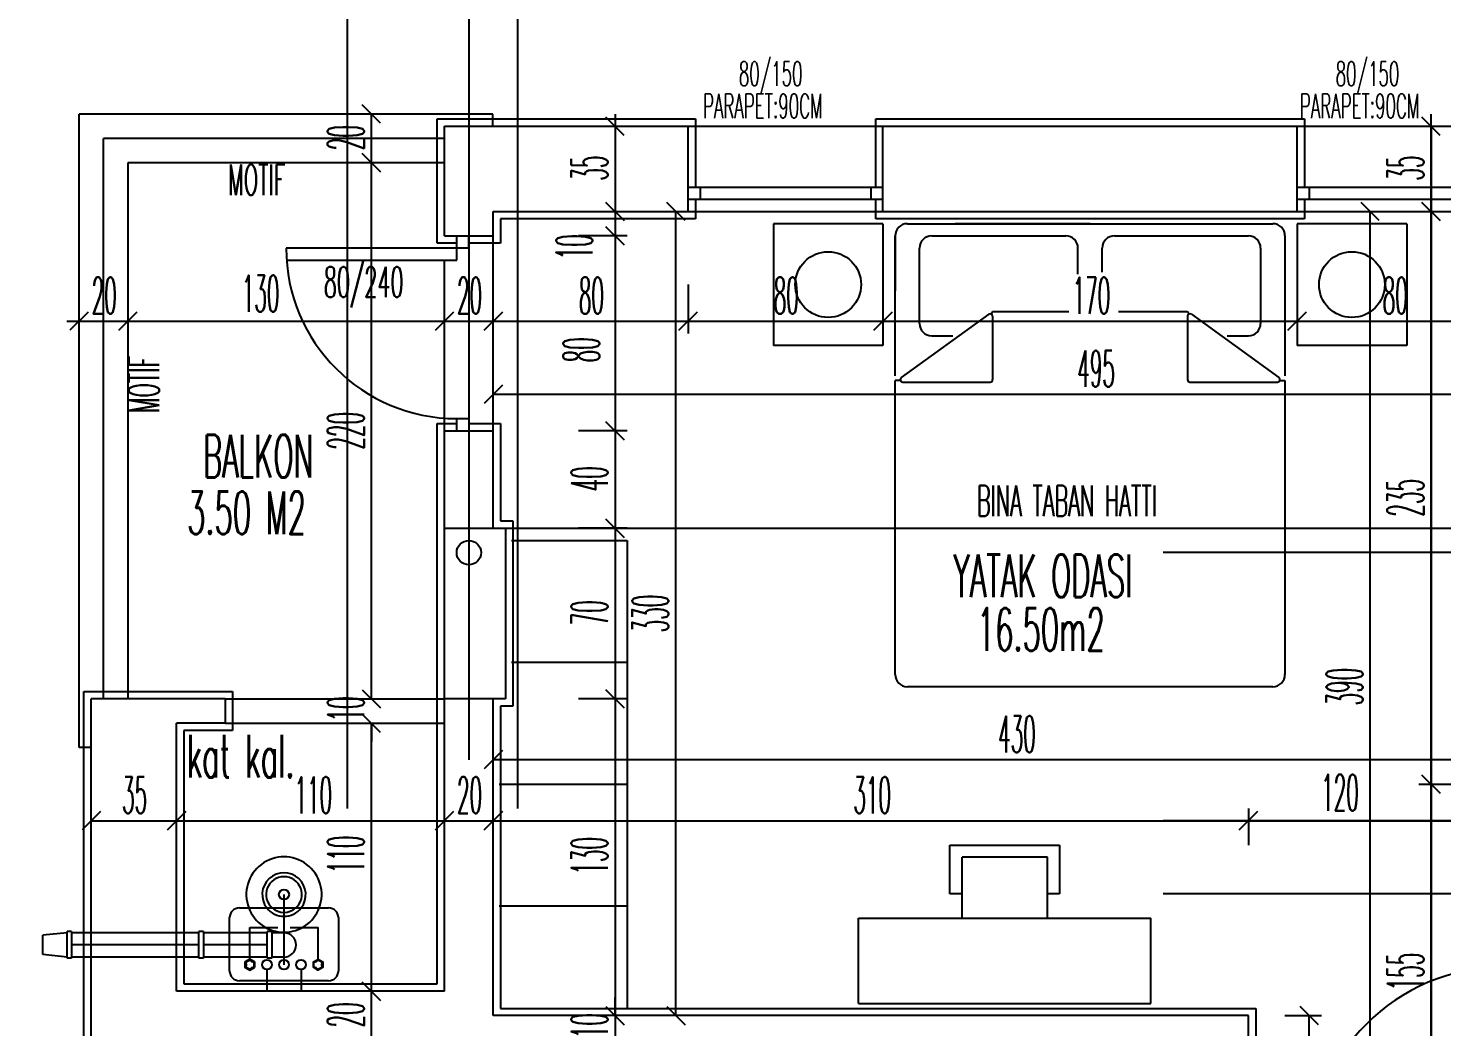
# Model space of a CAD drawing. Extents: x 78 to 306, y -397 to 18.
# Drawn here: x 273.1 to 273.216, y -396.4985 to -396.4165 of the extents above; entities that cross this region are included whole.
import ezdxf

# ---------------------------------------------------------------- set-up
doc = ezdxf.new("R2010")
doc.units = 0
doc.header["$LTSCALE"] = 0.5
doc.header["$MEASUREMENT"] = 0
doc.linetypes.add('DASHDOT2', pattern=[0.5, 0.25, -0.125, 0, -0.125])
doc.linetypes.add('DOT2', pattern=[0.125, 0, -0.125])
doc.layers.get('0').update_dxf_attribs({"linetype": 'CONTINUOUS'})
for name, color, linetype in [('AKS', 5, 'DASHDOT2'), ('ASHADE', 7, 'CONTINUOUS'), ('DUVAR', 6, 'CONTINUOUS'), ('IZDUSUM', 2, 'DOT2'), ('KAPI', 1, 'CONTINUOUS'), ('KOLON', 4, 'CONTINUOUS'), ('MERDIVEN', 3, 'CONTINUOUS'), ('OLCU', 31, 'CONTINUOUS'), ('SIVA', 7, 'CONTINUOUS'), ('TEFRIS', 11, 'CONTINUOUS')]:
    doc.layers.add(name, color=color, linetype=linetype)
doc.styles.add('ICMEKAN', font='romans.shx', dxfattribs={"width": 0.55, "height": 0.2})
doc.styles.add('OLCU', font='romans.shx', dxfattribs={"width": 0.6, "height": 0.125})
doc.styles.add('OLCUIC', font='ROMANS.SHX', dxfattribs={"width": 0.4, "height": 0.15})

msp = doc.modelspace()

# ---------------------------------------------------------------- linework, layer by layer
at = {"color": 0, "linetype": 'ByBlock'}
for p, q in [((273.128893941935, -396.4243098737721), (273.127393941935, -396.4228098737721)), ((273.148893941935, -396.4253098737721), (273.147393941935, -396.4238098737721)), ((273.215893941935, -396.4253098737721), (273.214393941935, -396.4238098737721)), ((273.127393941935, -396.4268098737721), (273.128893941935, -396.4283098737721)), ((273.128893941935, -396.4283098737721), (273.127393941935, -396.4268098737721)), ((273.148893941935, -396.4323098737721), (273.147393941935, -396.4308098737721)), ((273.147393941935, -396.4308098737721), (273.148893941935, -396.4323098737721)), ((273.153893941935, -396.4323098737721), (273.152393941935, -396.4308098737721)), ((273.210893941935, -396.4323098737721), (273.209393941935, -396.4308098737721)), ((273.215893941935, -396.4323098737721), (273.214393941935, -396.4308098737721)), ((273.214393941935, -396.4308098737721), (273.215893941935, -396.4323098737721)), ((273.148893941935, -396.4343098737721), (273.147393941935, -396.4328098737721)), ((273.147393941935, -396.4328098737721), (273.148893941935, -396.4343098737721)), ((273.104893941935, -396.4398098737721), (273.103393941935, -396.4413098737721)), ((273.108893941935, -396.4398098737721), (273.107393941935, -396.4413098737721)), ((273.107393941935, -396.4413098737721), (273.108893941935, -396.4398098737721)), ((273.134893941935, -396.4398098737721), (273.133393941935, -396.4413098737721)), ((273.133393941935, -396.4413098737721), (273.134893941935, -396.4398098737721)), ((273.138893941935, -396.4398098737721), (273.137393941935, -396.4413098737721)), ((273.137393941935, -396.4413098737721), (273.138893941935, -396.4398098737721)), ((273.154893941935, -396.4398098737721), (273.153393941935, -396.4413098737721)), ((273.153393941935, -396.4413098737721), (273.154893941935, -396.4398098737721)), ((273.170893941935, -396.4398098737721), (273.169393941935, -396.4413098737721)), ((273.169393941935, -396.4413098737721), (273.170893941935, -396.4398098737721)), ((273.204893941935, -396.4398098737721), (273.203393941935, -396.4413098737721)), ((273.203393941935, -396.4413098737721), (273.204893941935, -396.4398098737721)), ((273.138893941935, -396.4458098737721), (273.137393941935, -396.4473098737721)), ((273.148893941935, -396.4503098737721), (273.147393941935, -396.4488098737721)), ((273.147393941935, -396.4488098737721), (273.148893941935, -396.4503098737721)), ((273.148893941935, -396.4583098737721), (273.147393941935, -396.4568098737721)), ((273.147393941935, -396.4568098737721), (273.148893941935, -396.4583098737721)), ((273.127393941935, -396.4708098737721), (273.128893941935, -396.4723098737721)), ((273.127393941935, -396.4708098737721), (273.128893941935, -396.4723098737721)), ((273.148893941935, -396.4723098737721), (273.147393941935, -396.4708098737721)), ((273.147393941935, -396.4708098737721), (273.148893941935, -396.4723098737721)), ((273.128893941935, -396.4743098737721), (273.127393941935, -396.4728098737721)), ((273.128893941935, -396.4743098737721), (273.127393941935, -396.4728098737721)), ((273.138893941935, -396.4758098737721), (273.137393941935, -396.4773098737721)), ((273.215893941935, -396.4793098737721), (273.214393941935, -396.4778098737721)), ((273.214393941935, -396.4778098737721), (273.215893941935, -396.4793098737721)), ((273.105893941935, -396.4808098737721), (273.104393941935, -396.4823098737721)), ((273.112893941935, -396.4808098737721), (273.111393941935, -396.4823098737721)), ((273.111393941935, -396.4823098737721), (273.112893941935, -396.4808098737721)), ((273.134893941935, -396.4808098737721), (273.133393941935, -396.4823098737721)), ((273.133393941935, -396.4823098737721), (273.134893941935, -396.4808098737721)), ((273.138893941935, -396.4808098737721), (273.137393941935, -396.4823098737721)), ((273.137393941935, -396.4823098737721), (273.138893941935, -396.4808098737721)), ((273.200893941935, -396.4808098737721), (273.199393941935, -396.4823098737721)), ((273.199393941935, -396.4823098737721), (273.200893941935, -396.4808098737721)), ((273.127393941935, -396.4948098737721), (273.128893941935, -396.4963098737721)), ((273.128893941935, -396.4963098737721), (273.127393941935, -396.4948098737721)), ((273.147393941935, -396.4968098737721), (273.148893941935, -396.4983098737721)), ((273.147393941935, -396.4968098737721), (273.148893941935, -396.4983098737721)), ((273.152393941935, -396.4968098737721), (273.153893941935, -396.4983098737721)), ((273.205893941935, -396.4983098737721), (273.204393941935, -396.4968098737721))]:
    msp.add_line(p, q, dxfattribs=at)
at = {"layer": 'AKS'}
for p, q in [((273.1361439419354, -396.3515598737721), (273.1361439419354, -396.8395598737721)), ((273.1261439419353, -396.3555598737721), (273.1261439419353, -396.8355598737721)), ((273.1401439419353, -396.3555598737721), (273.1401439419353, -396.8355598737721)), ((273.3181439419353, -396.4595598737721), (273.0221439419361, -396.4595598737721)), ((273.3181439419353, -396.4815598737721), (273.0221439419361, -396.4815598737721)), ((273.3181439419353, -396.4875598737721), (273.0261439419353, -396.4875598737721))]:
    msp.add_line(p, q, dxfattribs=at)
at = {"layer": 'ASHADE'}
msp.add_circle((273.1361439419353, -396.4595598737721), 0.0009999999999999432, dxfattribs=at)
at = {"layer": 'DUVAR'}
for p, q in [((273.1341439419377, -396.4335598737763), (273.1341439419384, -396.4245598737747)), ((273.1341439419384, -396.4245598737747), (273.1541439419382, -396.4245598737758)), ((273.1541439419382, -396.4315598737743), (273.1541439419382, -396.4245598737758)), ((273.1701439419381, -396.4245598737758), (273.2041439419386, -396.4245598737758)), ((273.1701439419381, -396.4315598737743), (273.1701439419381, -396.4245598737758)), ((273.2041439419386, -396.4315598737743), (273.2041439419386, -396.4245598737758)), ((273.1381439419376, -396.4335598737763), (273.138143941938, -396.4315598737732)), ((273.138143941938, -396.4315598737732), (273.1541439419382, -396.4315598737728)), ((273.1701439419381, -396.4315598737737), (273.2041439419386, -396.4315598737755)), ((273.1341439419377, -396.4335598737763), (273.1381439419376, -396.4335598737763)), ((273.1341439419367, -396.4575598737721), (273.1341439419369, -396.4495598737758)), ((273.1341439419378, -396.4495598737761), (273.1381439419378, -396.4495598737761)), ((273.1381439419372, -396.4575598737721), (273.1381439419375, -396.4495598737758)), ((273.105143941936, -396.5095598737756), (273.1051439419361, -396.4715598737767)), ((273.1161439419362, -396.4715598737764), (273.1051439419361, -396.4715598737767)), ((273.1341439419357, -396.4955598737765), (273.1341439419363, -396.4715598737721)), ((273.1381439419353, -396.4975598737765), (273.1381439419365, -396.4715598737721)), ((273.1121439419387, -396.4955598737768), (273.1121439419394, -396.4735598737767)), ((273.1161439419362, -396.4735598737761), (273.1121439419394, -396.4735598737767)), ((273.1341439419357, -396.4955598737765), (273.1121439419387, -396.4955598737768)), ((273.2001439419355, -396.4975598737761), (273.1381439419353, -396.4975598737765)), ((273.2001439419355, -396.5095598737761), (273.2001439419355, -396.4975598737761))]:
    msp.add_line(p, q, dxfattribs=at)
at = {"layer": 'DUVAR', "linetype": 'ByBlock'}
msp.add_line((273.1161439419362, -396.4715598737764), (273.1161439419362, -396.4735598737761), dxfattribs=at)
at = {"layer": 'IZDUSUM', "ltscale": 0.6}
for p, q in [((273.1391439419353, -396.4575598737758), (273.2361439419353, -396.4575598737758)), ((273.1161439419362, -396.4715598737764), (273.1341439419367, -396.4715598737772)), ((273.1161439419362, -396.4735598737764), (273.1341439419367, -396.4735598737773))]:
    msp.add_line(p, q, dxfattribs=at)
at = {"layer": 'KAPI'}
for p, q in [((273.1541439419356, -396.424559873776), (273.1701439419355, -396.424559873776)), ((273.2041439419357, -396.424559873776), (273.2201439419359, -396.424559873776)), ((273.1081439419351, -396.4275598737721), (273.1081439419355, -396.471559873776)), ((273.1341141335827, -396.4275598737721), (273.1081439419351, -396.4275598737721)), ((273.1541439419356, -396.4295598737762), (273.1701439419355, -396.4295598737762)), ((273.1551439419356, -396.4295598737762), (273.1551439419356, -396.4305598737762)), ((273.1691439419354, -396.4295598737762), (273.1691439419354, -396.4305598737762)), ((273.2041439419357, -396.4295598737762), (273.2201439419359, -396.4295598737762)), ((273.2051439419357, -396.4295598737762), (273.2051439419357, -396.4305598737762)), ((273.1541439419356, -396.4305598737762), (273.1701439419355, -396.4305598737762)), ((273.2041439419357, -396.4305598737762), (273.2201439419359, -396.4305598737762)), ((273.1541439419356, -396.4315598737761), (273.1701439419355, -396.4315598737761)), ((273.2041439419357, -396.4315598737761), (273.2201439419359, -396.4315598737761)), ((273.1351439419382, -396.4355598737761), (273.1351439419382, -396.4335598737763)), ((273.1351439419382, -396.4345598737761), (273.1351439419382, -396.4335598737763)), ((273.1361439419382, -396.4345598737761), (273.1361439419382, -396.4335598737763)), ((273.1381439419386, -396.4495598737761), (273.1381439419386, -396.4335598737766)), ((273.1351439419382, -396.4345598737761), (273.1211439419382, -396.4345598737761)), ((273.1211439419382, -396.4355598737761), (273.1351439419382, -396.4355598737761)), ((273.1341439419387, -396.4495598737761), (273.1341439419387, -396.4355598737761)), ((273.1361439419382, -396.4345598737761), (273.1351439419382, -396.4345598737761)), ((273.1351439419382, -396.4485598737763), (273.1361439419382, -396.4485598737763)), ((273.1351439419382, -396.4495598737761), (273.1351439419382, -396.4485598737763)), ((273.1361439419382, -396.4485598737763), (273.1361439419382, -396.4495598737761))]:
    msp.add_line(p, q, dxfattribs=at)
for centre, radius, start, end in [((273.1351439419382, -396.4345598737761), 0.01400000000000034, 180, 270), ((273.2211439419354, -396.5095598737762), 0.01600000000064028, 90, 179.9999999991858)]:
    msp.add_arc(centre, radius, start, end, dxfattribs=at)
at = {"layer": 'KOLON'}
for p, q in [((273.1341439419353, -396.4575598737721), (273.1391439419353, -396.4575598737721)), ((273.1341439419353, -396.4715598737721), (273.1341439419353, -396.4575598737721)), ((273.1391439419353, -396.4575598737721), (273.1391439419353, -396.4715598737721)), ((273.1391439419353, -396.4715598737721), (273.1341439419353, -396.4715598737721))]:
    msp.add_line(p, q, dxfattribs=at)
at = {"layer": 'MERDIVEN', "linetype": 'ByBlock'}
for p, q in [((273.1041439419387, -396.4755598737721), (273.1041439419377, -396.4235598737721)), ((273.106143941938, -396.4715598737767), (273.1061439419387, -396.4255598737721))]:
    msp.add_line(p, q, dxfattribs=at)
at = {"layer": 'MERDIVEN'}
for p, q in [((273.1381141335827, -396.4235598737721), (273.1041439419377, -396.4235598737721)), ((273.1381141335827, -396.424559873775), (273.1381141335827, -396.4235598737721)), ((273.1341439419383, -396.4255598737721), (273.1061439419387, -396.4255598737721)), ((273.1051439419361, -396.4755598737721), (273.1041439419353, -396.4755598737721))]:
    msp.add_line(p, q, dxfattribs=at)
at = {"layer": 'OLCU', "ltscale": 1.4}
for p, q in [((273.128143941935, -396.4275598737721), (273.128143941935, -396.4235598737721)), ((273.148143941935, -396.4235598737721), (273.148143941935, -396.5005598737721)), ((273.215143941935, -396.6125598737721), (273.215143941935, -396.4235598737721)), ((273.148143941935, -396.4245598737721), (273.148143941935, -396.4315598737721)), ((273.215143941935, -396.4245598737721), (273.215143941935, -396.4315598737721)), ((273.128143941935, -396.4715598737721), (273.128143941935, -396.4275598737721)), ((273.148143941935, -396.4315598737721), (273.148143941935, -396.4335598737721)), ((273.153143941935, -396.4975598737721), (273.153143941935, -396.4315598737721)), ((273.210143941935, -396.5095598737721), (273.210143941935, -396.4315598737721)), ((273.215143941935, -396.4315598737721), (273.215143941935, -396.4785598737721)), ((273.149143941935, -396.4335598737721), (273.145143941935, -396.4335598737721)), ((273.148143941935, -396.4335598737721), (273.148143941935, -396.4495598737721)), ((273.154143941935, -396.4375598737721), (273.154143941935, -396.4415598737721)), ((273.170143941935, -396.4375598737721), (273.170143941935, -396.4415598737721)), ((273.204143941935, -396.4375598737721), (273.204143941935, -396.4415598737721)), ((273.103143941935, -396.4405598737721), (273.242143941935, -396.4405598737721)), ((273.104143941935, -396.4405598737721), (273.108143941935, -396.4405598737721)), ((273.108143941935, -396.4405598737721), (273.134143941935, -396.4405598737721)), ((273.134143941935, -396.4405598737721), (273.138143941935, -396.4405598737721)), ((273.138143941935, -396.4405598737721), (273.154143941935, -396.4405598737721)), ((273.154143941935, -396.4405598737721), (273.170143941935, -396.4405598737721)), ((273.170143941935, -396.4405598737721), (273.204143941935, -396.4405598737721)), ((273.204143941935, -396.4405598737721), (273.220143941935, -396.4405598737721)), ((273.138143941935, -396.4465598737721), (273.237143941935, -396.4465598737721)), ((273.149143941935, -396.4495598737721), (273.145143941935, -396.4495598737721)), ((273.148143941935, -396.4495598737721), (273.148143941935, -396.4575598737721)), ((273.149143941935, -396.4575598737721), (273.145143941935, -396.4575598737721)), ((273.148143941935, -396.4575598737721), (273.148143941935, -396.4715598737721)), ((273.128143941935, -396.4715598737721), (273.128143941935, -396.4700598737721)), ((273.149143941935, -396.4715598737721), (273.145143941935, -396.4715598737721)), ((273.148143941935, -396.4715598737721), (273.148143941935, -396.4975598737721)), ((273.128143941935, -396.4735598737721), (273.128143941935, -396.4750598737721)), ((273.128143941935, -396.4955598737721), (273.128143941935, -396.4735598737721)), ((273.224143941935, -396.4765598737721), (273.138143941935, -396.4765598737721)), ((273.214143941935, -396.4785598737721), (273.217143941935, -396.4785598737721)), ((273.215143941935, -396.4785598737721), (273.215143941935, -396.5095598737721)), ((273.200143941935, -396.4805598737721), (273.200143941935, -396.4835598737721)), ((273.105143941935, -396.4815598737721), (273.112143941935, -396.4815598737721)), ((273.112143941935, -396.4815598737721), (273.134143941935, -396.4815598737721)), ((273.134143941935, -396.4815598737721), (273.138143941935, -396.4815598737721)), ((273.138143941935, -396.4815598737721), (273.200143941935, -396.4815598737721)), ((273.200143941935, -396.4815598737721), (273.224143941935, -396.4815598737721)), ((273.128143941935, -396.4995598737721), (273.128143941935, -396.4955598737721)), ((273.148143941935, -396.4975598737721), (273.148143941935, -396.4960598737721)), ((273.203143941935, -396.4975598737721), (273.206143941935, -396.4975598737721)), ((273.205143941935, -396.5095598737721), (273.205143941935, -396.4975598737721))]:
    msp.add_line(p, q, dxfattribs=at)
at = {"layer": 'SIVA', "ltscale": 1.4}
for p, q in [((273.1335439419377, -396.4341598737763), (273.1335439419384, -396.4239598737747)), ((273.1335439419384, -396.4239598737747), (273.1547439419383, -396.4239598737759)), ((273.1547439419383, -396.4239598737759), (273.154743941937, -396.4295598737762)), ((273.1695439419381, -396.4295598737762), (273.1695439419381, -396.4239598737758)), ((273.1695439419381, -396.4239598737758), (273.2047439419386, -396.4239598737758)), ((273.2047439419386, -396.4239598737758), (273.2047439419386, -396.4295598737762)), ((273.1547439419367, -396.4305598737762), (273.1547439419364, -396.4321598737728)), ((273.1695439419381, -396.4321598737737), (273.1695439419381, -396.4305598737762)), ((273.2047439419386, -396.4305598737762), (273.2047439419386, -396.4321598737755)), ((273.1547439419364, -396.4321598737728), (273.1387439419379, -396.4321598737732)), ((273.1387439419379, -396.4321598737732), (273.1387439419375, -396.4341598737763)), ((273.2047439419386, -396.4321598737755), (273.1695439419381, -396.4321598737737)), ((273.1351439419382, -396.4341598737763), (273.1335439419377, -396.4341598737763)), ((273.1387439419375, -396.4341598737763), (273.1361439419382, -396.4341598737763)), ((273.1335439419353, -396.4575598737721), (273.133543941937, -396.4489598737761)), ((273.133543941937, -396.4489598737761), (273.1351439419382, -396.4489598737761)), ((273.1361439419382, -396.4489598737761), (273.1387439419376, -396.4489598737761)), ((273.1387439419376, -396.4489598737761), (273.1387439419372, -396.4569598737721)), ((273.1335439419363, -396.4715598737721), (273.1335439419353, -396.4575598737721)), ((273.1387439419372, -396.4569598737721), (273.1397439419353, -396.4569598737721)), ((273.1397439419353, -396.4569598737721), (273.1397439419353, -396.4721598737721)), ((273.1045439419361, -396.5101598737756), (273.1045439419361, -396.4709598737767)), ((273.1045439419361, -396.4709598737767), (273.1167439419362, -396.4709598737763)), ((273.1167439419362, -396.4709598737763), (273.1167439419362, -396.474159873776)), ((273.1335439419357, -396.4949598737766), (273.1335439419363, -396.4715598737721)), ((273.1397439419353, -396.4721598737721), (273.1387439419365, -396.4721598737721)), ((273.1387439419365, -396.4721598737721), (273.1387439419353, -396.4969598737765)), ((273.1167439419362, -396.474159873776), (273.1127439419394, -396.4741598737766)), ((273.1127439419394, -396.4741598737766), (273.1127439419387, -396.4949598737768)), ((273.1127439419387, -396.4949598737768), (273.1335439419357, -396.4949598737766)), ((273.1387439419353, -396.4969598737765), (273.2007439419355, -396.4969598737761)), ((273.2007439419355, -396.4969598737761), (273.2007439419355, -396.5089598737761))]:
    msp.add_line(p, q, dxfattribs=at)
at = {"layer": 'TEFRIS'}
for p, q in [((273.1611439419486, -396.4325598737755), (273.1611439419486, -396.4425598737755)), ((273.1701439419488, -396.4325598737755), (273.1611439419486, -396.4325598737755)), ((273.1701439419488, -396.4325598737755), (273.1701439419488, -396.4425598737755)), ((273.1721488070436, -396.4325598737755), (273.2021488070432, -396.4325598737755)), ((273.1871488070436, -396.4325598737755), (273.1760657286939, -396.4325598737755)), ((273.2131439419483, -396.4325598737755), (273.2041439419486, -396.4325598737755)), ((273.2041439419486, -396.4325598737755), (273.2041439419486, -396.4425598737755)), ((273.2131439419483, -396.4325598737755), (273.2131439419483, -396.4425598737755)), ((273.1711488070436, -396.4335598737755), (273.1711488070436, -396.4380598737756)), ((273.1711488070436, -396.4450598737754), (273.1711488070436, -396.4335598737755)), ((273.1741488070434, -396.4335598737755), (273.1851488070434, -396.4335598737755)), ((273.1891488070437, -396.4335598737755), (273.2001488070434, -396.4335598737755)), ((273.2031488070432, -396.4335598737755), (273.2031488070432, -396.4450598737754)), ((273.1731488070437, -396.4407598737755), (273.1731488070437, -396.4345598737756)), ((273.1861488070435, -396.4367157716549), (273.1861488070435, -396.4345598737756)), ((273.1881488070436, -396.4365324344757), (273.1881488070436, -396.4345598737756)), ((273.2011488070431, -396.4345598737756), (273.2011488070431, -396.4407598737755)), ((273.1788314135292, -396.4399899840733), (273.1716480099245, -396.4451979516869)), ((273.1791488070434, -396.4397598737755), (273.1790396951538, -396.4399737507483)), ((273.1791488070434, -396.4397598737755), (273.185405245569, -396.4397598737755)), ((273.1791488070434, -396.4401519061622), (273.1791488070434, -396.4453598737754)), ((273.1894940301369, -396.4397598737755), (273.1951488070434, -396.4397598737755)), ((273.1951488070434, -396.4397598737755), (273.195257918933, -396.4399737507483)), ((273.1951488070434, -396.4401519061622), (273.1951488070434, -396.4453598737754)), ((273.1954662005576, -396.4399899840733), (273.2026496041624, -396.4451979516869)), ((273.1701439419488, -396.4425598737755), (273.1611439419486, -396.4425598737755)), ((273.1741488070434, -396.4417598737756), (273.175890186354, -396.4417598737756)), ((273.1984074277328, -396.4417598737756), (273.2001488070434, -396.4417598737756)), ((273.2131439419483, -396.4425598737755), (273.2041439419486, -396.4425598737755)), ((273.1711488070436, -396.4695598737756), (273.1711488070436, -396.4454215810777)), ((273.1715751609387, -396.4454215810777), (273.1711488070436, -396.4454215810777)), ((273.1717654034388, -396.4455598737756), (273.1789488070435, -396.4455598737756)), ((273.1953488070433, -396.4455598737756), (273.202532210648, -396.4455598737756)), ((273.2027224531481, -396.4454215810777), (273.2031488070432, -396.4454215810777)), ((273.2031488070432, -396.4454215810777), (273.2031488070432, -396.4695598737756)), ((273.1396439419353, -396.4585598737771), (273.1491439419328, -396.4585598737771)), ((273.1491439419328, -396.4585598737771), (273.1491439419337, -396.4970598737773)), ((273.1396439419353, -396.4685598737772), (273.1491439419334, -396.4685598737772)), ((273.2021488070432, -396.4705598737756), (273.1721488070436, -396.4705598737756)), ((273.1386439419353, -396.4785598737772), (273.1491439419334, -396.4785598737772)), ((273.1756439419334, -396.4835598737751), (273.1846439419333, -396.4835598737751)), ((273.1756439419334, -396.4875598737751), (273.1756439419334, -396.4835598737751)), ((273.1846439419333, -396.4835598737751), (273.1846439419333, -396.4875598737751)), ((273.1836439419333, -396.4845598737751), (273.1766439419334, -396.4845598737751)), ((273.1766439419334, -396.4895598737752), (273.1766439419334, -396.4845598737751)), ((273.1836439419333, -396.4895598737752), (273.1836439419333, -396.4845598737751)), ((273.1766439419334, -396.4875598737751), (273.1756439419334, -396.4875598737751)), ((273.1846439419333, -396.4875598737751), (273.1836439419333, -396.4875598737751)), ((273.1386439419353, -396.4885598737771), (273.1491439419334, -396.4885598737771)), ((273.1681439419328, -396.4965598737757), (273.1681439419337, -396.4895598737755)), ((273.1681439419337, -396.4895598737755), (273.192143941933, -396.4895598737752)), ((273.192143941933, -396.496559873775), (273.192143941933, -396.4895598737752)), ((273.1681439419328, -396.4965598737757), (273.192143941933, -396.496559873775))]:
    msp.add_line(p, q, dxfattribs=at)
at = {"layer": 'TEFRIS', "ltscale": 1.4}
for p, q in [((273.1209657544676, -396.4876194981592), (273.1209657544676, -396.4933762088142)), ((273.1172997074685, -396.4887168229055), (273.1246318014668, -396.4887168229055)), ((273.1164997074684, -396.4938966738229), (273.1164997074684, -396.4895168229056)), ((273.125431747463, -396.4895168229056), (273.125431747463, -396.4938966738229)), ((273.1031522880125, -396.4907655662721), (273.1011522880125, -396.4909655662721)), ((273.1011522880125, -396.4925492838615), (273.1011522880125, -396.4909655662721)), ((273.1031522880125, -396.4928492838616), (273.1031522880125, -396.4906655662721)), ((273.1035254635856, -396.4906655662721), (273.1031522880125, -396.4906655662721)), ((273.1035254635856, -396.4906655662721), (273.1035254635856, -396.4928492838616)), ((273.1139726847842, -396.4907655662721), (273.1035254635856, -396.4907655662721)), ((273.1139726847842, -396.4928492838616), (273.1139726847842, -396.4906655662721)), ((273.1143458603574, -396.4906655662722), (273.1139726847842, -396.4906655662721)), ((273.1143458603574, -396.4906655662722), (273.1143458603574, -396.4928492838616)), ((273.1195973992484, -396.4907655662721), (273.1143458603574, -396.4907655662721)), ((273.1181657409667, -396.4929327960127), (273.1181657409667, -396.4903152636628)), ((273.1181657409667, -396.4903152636628), (273.1204657544677, -396.4903152636628)), ((273.1195973992484, -396.4928492838616), (273.1195973992484, -396.4906655662721)), ((273.1199705748216, -396.4906655662722), (273.1195973992484, -396.4906655662721)), ((273.1199705748216, -396.4906655662722), (273.1199705748216, -396.4928492838616)), ((273.1209657544676, -396.4907655662721), (273.1199705748216, -396.4907655662721)), ((273.1214657544676, -396.4903152636628), (273.1237657679686, -396.4903152636628)), ((273.1237657679686, -396.4929327960127), (273.1237657679686, -396.4903152636628)), ((273.1139726847842, -396.4917574250669), (273.1035254635856, -396.4917574250669)), ((273.1195973992484, -396.4917574250669), (273.1143458603574, -396.4917574250669)), ((273.1031522880125, -396.4927492838615), (273.1011522880125, -396.4925492838615)), ((273.1035254635856, -396.4928492838616), (273.1031522880124, -396.4928492838616)), ((273.1139726847842, -396.4927492838615), (273.1035254635856, -396.4927492838615)), ((273.1143458603574, -396.4928492838616), (273.1139726847842, -396.4928492838616)), ((273.1195973992484, -396.4927492838615), (273.1143458603574, -396.4927492838615)), ((273.1181657274657, -396.4929328038075), (273.1177817274657, -396.4931545063108)), ((273.1177817274657, -396.4931545063108), (273.1177817274657, -396.4935979113176)), ((273.1177817274657, -396.4935979113176), (273.1181657274657, -396.493819613821)), ((273.1181657544676, -396.4929328038075), (273.1177817544676, -396.4931545063108)), ((273.1177817544676, -396.4931545063108), (273.1177817544676, -396.4935979113176)), ((273.1177817544676, -396.4935979113176), (273.1181657544676, -396.493819613821)), ((273.1181657274657, -396.4929771443082, 0.0006720000000000197), (273.1178201274657, -396.4931766765612, 0.000672000000000014)), ((273.1178201274657, -396.4931766765612, 0.0006720000000000026), (273.1178585274657, -396.4933762088142, 0.0006720000000000026)), ((273.1178585274657, -396.4933762088142, 0.0006720000000000026), (273.1178201274657, -396.4935757410672, 0.0006720000000000026)), ((273.1178201274657, -396.4935757410672, 0.000672000000000014), (273.1181657274657, -396.4937752733202, 0.0006720000000000197)), ((273.1181657544676, -396.4929771443082, 0.0006720000000000197), (273.1178201544676, -396.4931766765612, 0.000672000000000014)), ((273.1178201544676, -396.4931766765612, 0.0006720000000000026), (273.1178585544676, -396.4933762088142, 0.0006720000000000026)), ((273.1178585544676, -396.4933762088142, 0.0006720000000000026), (273.1178201544676, -396.4935757410672, 0.0006720000000000026)), ((273.1178201544676, -396.4935757410672, 0.000672000000000014), (273.1181657544676, -396.4937752733202, 0.0006720000000000197)), ((273.1185497274657, -396.4931545063108), (273.1181657274657, -396.4929328038075)), ((273.1183193274657, -396.4931101658102, 0.0006720000000000026), (273.1181657274657, -396.4929771443082, 0.0006720000000000026)), ((273.1181657274657, -396.493819613821), (273.1185497274657, -396.4935979113176)), ((273.1181657274657, -396.4937752733202, 0.0006720000000000026), (273.1183193274657, -396.4936422518182, 0.0006720000000000026)), ((273.1185497544676, -396.4931545063108), (273.1181657544676, -396.4929328038075)), ((273.1183193544676, -396.4931101658102, 0.0006720000000000026), (273.1181657544676, -396.4929771443082, 0.0006720000000000026)), ((273.1181657544676, -396.493819613821), (273.1185497544676, -396.4935979113176)), ((273.1181657544676, -396.4937752733202, 0.0006720000000000026), (273.1183193544676, -396.4936422518182, 0.0006720000000000026)), ((273.1185113274657, -396.4931766765612, 0.0006720000000000026), (273.1183193274657, -396.4931101658102, 0.0006720000000000026)), ((273.1183193274657, -396.4936422518182, 0.0006720000000000026), (273.1185113274657, -396.4935757410672, 0.0006720000000000026)), ((273.1185113544676, -396.4931766765612, 0.0006720000000000026), (273.1183193544676, -396.4931101658102, 0.0006720000000000026)), ((273.1183193544676, -396.4936422518182, 0.0006720000000000026), (273.1185113544676, -396.4935757410672, 0.0006720000000000026)), ((273.1185497274657, -396.4935979113176), (273.1185497274657, -396.4931545063108)), ((273.1185497544676, -396.4935979113176), (273.1185497544676, -396.4931545063108)), ((273.1199705748216, -396.4928492838616), (273.1195973992484, -396.4928492838616)), ((273.1209657643248, -396.4927492838615), (273.1199705748216, -396.4927492838615)), ((273.1233817544676, -396.4931545063108), (273.1237657544676, -396.4929328038075)), ((273.1233817544676, -396.4935979113176), (273.1233817544676, -396.4931545063108)), ((273.1237657544676, -396.493819613821), (273.1233817544676, -396.4935979113176)), ((273.1233817814695, -396.4931545063108), (273.1237657814695, -396.4929328038075)), ((273.1233817814695, -396.4935979113176), (273.1233817814695, -396.4931545063108)), ((273.1237657814695, -396.493819613821), (273.1233817814695, -396.4935979113176)), ((273.1234201544676, -396.4931766765612, 0.0006720000000000026), (273.1236121544677, -396.4931101658102, 0.0006720000000000026)), ((273.1236121544677, -396.4936422518182, 0.0006720000000000026), (273.1234201544676, -396.4935757410672, 0.0006720000000000026)), ((273.1234201814695, -396.4931766765612, 0.0006720000000000026), (273.1236121814695, -396.4931101658102, 0.0006720000000000026)), ((273.1236121814695, -396.4936422518182, 0.0006720000000000026), (273.1234201814695, -396.4935757410672, 0.0006720000000000026)), ((273.1236121544677, -396.4931101658102, 0.0006720000000000026), (273.1237657544676, -396.4929771443082, 0.0006720000000000026)), ((273.1237657544676, -396.4937752733202, 0.0006720000000000026), (273.1236121544677, -396.4936422518182, 0.0006720000000000026)), ((273.1236121814695, -396.4931101658102, 0.0006720000000000026), (273.1237657814695, -396.4929771443082, 0.0006720000000000026)), ((273.1237657814695, -396.4937752733202, 0.0006720000000000026), (273.1236121814695, -396.4936422518182, 0.0006720000000000026)), ((273.1237657544676, -396.4929328038075), (273.1241497544677, -396.4931545063108)), ((273.1237657544676, -396.4929771443082, 0.0006720000000000197), (273.1241113544676, -396.4931766765612, 0.000672000000000014)), ((273.1241113544676, -396.4935757410672, 0.000672000000000014), (273.1237657544676, -396.4937752733202, 0.0006720000000000197)), ((273.1241497544677, -396.4935979113176), (273.1237657544676, -396.493819613821)), ((273.1237657814695, -396.4929328038075), (273.1241497814696, -396.4931545063108)), ((273.1237657814695, -396.4929771443082, 0.0006720000000000197), (273.1241113814695, -396.4931766765612, 0.000672000000000014)), ((273.1241113814695, -396.4935757410672, 0.000672000000000014), (273.1237657814695, -396.4937752733202, 0.0006720000000000197)), ((273.1241497814696, -396.4935979113176), (273.1237657814695, -396.493819613821)), ((273.1241113544676, -396.4931766765612, 0.0006720000000000026), (273.1240729544676, -396.4933762088142, 0.0006720000000000026)), ((273.1240729544676, -396.4933762088142, 0.0006720000000000026), (273.1241113544676, -396.4935757410672, 0.0006720000000000026)), ((273.1241113814695, -396.4931766765612, 0.0006720000000000026), (273.1240729814695, -396.4933762088142, 0.0006720000000000026)), ((273.1240729814695, -396.4933762088142, 0.0006720000000000026), (273.1241113814695, -396.4935757410672, 0.0006720000000000026)), ((273.1241497544677, -396.4931545063108), (273.1241497544677, -396.4935979113176)), ((273.1241497814696, -396.4931545063108), (273.1241497814696, -396.4935979113176)), ((273.124631747463, -396.4946966738229), (273.1172997074685, -396.4946966738229)), ((273.1195657544677, -396.4937732511803), (273.1195657544677, -396.4954968209212)), ((273.1223657004639, -396.4937732511803), (273.1223657004639, -396.4954968209212))]:
    msp.add_line(p, q, dxfattribs=at)
at = {"layer": 'TEFRIS'}
for centre in [(273.1656439419487, -396.4375598737755), (273.2086439419482, -396.4375598737755)]:
    msp.add_circle(centre, 0.0027, dxfattribs=at)
at = {"layer": 'TEFRIS', "ltscale": 1.4}
for centre, radius in [((273.1209657544676, -396.4876194981592), 0.0004132706100650015), ((273.1195657544677, -396.4933762088142), 0.0003970423660735832), ((273.1209657544676, -396.4933762088142), 0.0003970423660735832), ((273.1223657544676, -396.4933762088142), 0.0003970423660735832)]:
    msp.add_circle(centre, radius, dxfattribs=at)
at = {"layer": 'TEFRIS'}
for centre, radius, start, end in [((273.1721488070436, -396.4335598737755), 0.001, 90, 180), ((273.2021488070432, -396.4335598737755), 0.001, 0, 90), ((273.1741488070434, -396.4345598737756), 0.001, 90, 180), ((273.1851488070434, -396.4345598737756), 0.001, 0, 90), ((273.1891488070437, -396.4345598737756), 0.001, 90, 180), ((273.2001488070434, -396.4345598737756), 0.001, 0, 90), ((273.1789488070435, -396.4401519061622), 0.0002, 0, 125.9421118715241), ((273.1953488070433, -396.4401519061622), 0.0002, 54.05788812847594, 180), ((273.1741488070434, -396.4407598737755), 0.001, 180, 270), ((273.2001488070434, -396.4407598737755), 0.001, 270, 0), ((273.1717654034388, -396.4453598737754), 0.0002, 125.9421118715241, 270), ((273.1789488070435, -396.4453598737754), 0.0002, 270, 0), ((273.1953488070433, -396.4453598737754), 0.0002, 180, 270), ((273.202532210648, -396.4453598737754), 0.0002, 270, 54.05788812847594), ((273.1721488070436, -396.4695598737756), 0.001, 180, 270), ((273.2021488070432, -396.4695598737756), 0.001, 270, 0)]:
    msp.add_arc(centre, radius, start, end, dxfattribs=at)
at = {"layer": 'TEFRIS', "ltscale": 1.4}
for centre, radius, start, end in [((273.1209657544676, -396.4876194981592), 0.003097182708339177, 339.2495909414504, 200.7504090585496), ((273.1209657544676, -396.4876194981592), 0.001786545504696572, 322.1050269820603, 217.8949730179397), ((273.1209657544676, -396.4876194981592), 0.001466243947734451, 311.5487483356249, 228.4512516643751), ((273.1172997074685, -396.4895168229056), 0.0007999999999999999, 90, 180), ((273.1209657544676, -396.4876194981592), 0.003097182708339177, 200.7504088981053, 339.2495911018947), ((273.1209657544676, -396.4876194981592), 0.001786545504696572, 217.8949719653411, 322.1050280346589), ((273.1209657544676, -396.4876194981592), 0.001466243947734451, 228.4512501830642, 311.5487498169358), ((273.124631747463, -396.4895168229056), 0.0007999999999999999, 0, 90), ((273.1209657544676, -396.4917574250669), 0.000991858794723521, 270, 90), ((273.1172997074685, -396.4938966738229), 0.0007999999999999999, 180, 270), ((273.124631747463, -396.4938966738229), 0.0007999999999999999, 270, 0)]:
    msp.add_arc(centre, radius, start, end, dxfattribs=at)
for points, invisible_edges in [([(273.1178585274657, -396.4933762088142, 0.000672000000000014), (273.1177817274657, -396.4935979113176), (273.1178201274657, -396.4935757410672, 0.000672000000000014), (273.1178585274657, -396.4933762088142, 0.000672000000000014)], 1), ([(273.1177817544676, -396.4931545063108), (273.1178201544676, -396.4931766765612, 0.000672000000000014), (273.1178585544676, -396.4933762088142, 0.000672000000000014), (273.1177817544676, -396.4935979113176)], 4), ([(273.1178585544676, -396.4933762088142, 0.000672000000000014), (273.1177817544676, -396.4935979113176), (273.1178201544676, -396.4935757410672, 0.000672000000000014), (273.1178585544676, -396.4933762088142, 0.000672000000000014)], 1), ([(273.1178201274657, -396.4931766765612, 0.000672000000000014), (273.1181657274657, -396.4929771443082, 0.000672000000000014), (273.1181657274657, -396.4933762088142, 0.0007104000000000098)], 10), ([(273.1178585274657, -396.4933762088142, 0.000672000000000014), (273.1178201274657, -396.4931766765612, 0.000672000000000014), (273.1181657274657, -396.4933762088142, 0.0007104000000000098)], 10), ([(273.1178201274657, -396.4935757410672, 0.000672000000000014), (273.1181657274657, -396.4933762088142, 0.0007104000000000098), (273.1181657274657, -396.4937752733202, 0.000672000000000014)], 3), ([(273.1178201274657, -396.4935757410672, 0.000672000000000014), (273.1181657274657, -396.4933762088142, 0.0007104000000000098), (273.1178585274657, -396.4933762088142, 0.000672000000000014)], 3), ([(273.1178201544676, -396.4931766765612, 0.000672000000000014), (273.1181657544676, -396.4929771443082, 0.000672000000000014), (273.1181657544676, -396.4933762088142, 0.0007104000000000098)], 10), ([(273.1178585544676, -396.4933762088142, 0.000672000000000014), (273.1178201544676, -396.4931766765612, 0.000672000000000014), (273.1181657544676, -396.4933762088142, 0.0007104000000000098)], 10), ([(273.1178201544676, -396.4935757410672, 0.000672000000000014), (273.1181657544676, -396.4933762088142, 0.0007104000000000098), (273.1181657544676, -396.4937752733202, 0.000672000000000014)], 3), ([(273.1178201544676, -396.4935757410672, 0.000672000000000014), (273.1181657544676, -396.4933762088142, 0.0007104000000000098), (273.1178585544676, -396.4933762088142, 0.000672000000000014)], 3), ([(273.1181657274657, -396.4929328038075), (273.1183193274657, -396.4931101658102, 0.000672000000000014), (273.1181657274657, -396.4929771443082, 0.000672000000000014), (273.1181657274657, -396.4929328038075)], 1), ([(273.1181657274657, -396.4933762088142, 0.0007104000000000098), (273.1181657274657, -396.4929771443082, 0.000672000000000014), (273.1183193274657, -396.4931101658102, 0.000672000000000014), (273.1181657274657, -396.4933762088142, 0.0007104000000000098)], 5), ([(273.1181657274657, -396.4933762088142, 0.0007104000000000098), (273.1183193274657, -396.4931101658102, 0.000672000000000014), (273.1185113274657, -396.4931766765612, 0.000672000000000014)], 9), ([(273.1185113274657, -396.4935757410672, 0.000672000000000014), (273.1185113274657, -396.4931766765612, 0.000672000000000014), (273.1181657274657, -396.4933762088142, 0.0007104000000000098)], 10), ([(273.1183193274657, -396.4936422518182, 0.000672000000000014), (273.1185113274657, -396.4935757410672, 0.000672000000000014), (273.1181657274657, -396.4933762088142, 0.0007104000000000098)], 10), ([(273.1181657274657, -396.4933762088142, 0.0007104000000000098), (273.1181657274657, -396.4937752733202, 0.000672000000000014), (273.1183193274657, -396.4936422518182, 0.000672000000000014)], 9), ([(273.1185113544676, -396.4931766765612, 0.000672000000000014), (273.1185497544676, -396.4931545063108), (273.1181657544676, -396.4929328038075), (273.1183193544676, -396.4931101658102, 0.000672000000000014)], 4), ([(273.1181657544676, -396.4929328038075), (273.1183193544676, -396.4931101658102, 0.000672000000000014), (273.1181657544676, -396.4929771443082, 0.000672000000000014), (273.1181657544676, -396.4929328038075)], 1), ([(273.1181657544676, -396.4933762088142, 0.0007104000000000098), (273.1181657544676, -396.4929771443082, 0.000672000000000014), (273.1183193544676, -396.4931101658102, 0.000672000000000014), (273.1181657544676, -396.4933762088142, 0.0007104000000000098)], 5), ([(273.1181657544676, -396.4933762088142, 0.0007104000000000098), (273.1183193544676, -396.4931101658102, 0.000672000000000014), (273.1185113544676, -396.4931766765612, 0.000672000000000014)], 9), ([(273.1185113544676, -396.4935757410672, 0.000672000000000014), (273.1185113544676, -396.4931766765612, 0.000672000000000014), (273.1181657544676, -396.4933762088142, 0.0007104000000000098)], 10), ([(273.1183193544676, -396.4936422518182, 0.000672000000000014), (273.1185113544676, -396.4935757410672, 0.000672000000000014), (273.1181657544676, -396.4933762088142, 0.0007104000000000098)], 10), ([(273.1181657544676, -396.4933762088142, 0.0007104000000000098), (273.1181657544676, -396.4937752733202, 0.000672000000000014), (273.1183193544676, -396.4936422518182, 0.000672000000000014)], 9), ([(273.1181657544676, -396.493819613821), (273.1181657544676, -396.4937752733202, 0.000672000000000014), (273.1183193544676, -396.4936422518182, 0.000672000000000014), (273.1183577544676, -396.4937087625693)], 4), ([(273.1183193274657, -396.4936422518182, 0.000672000000000014), (273.1183577274657, -396.4937087625693), (273.1185497274657, -396.4935979113176), (273.1185113274657, -396.4935757410672, 0.000672000000000014)], 1), ([(273.1183193544676, -396.4936422518182, 0.000672000000000014), (273.1183577544676, -396.4937087625693), (273.1185497544676, -396.4935979113176), (273.1185113544676, -396.4935757410672, 0.000672000000000014)], 1), ([(273.1234201544676, -396.4931766765612, 0.000672000000000014), (273.1233817544676, -396.4931545063108), (273.1237657544676, -396.4929328038075), (273.1236121544677, -396.4931101658102, 0.000672000000000014)], 4), ([(273.1236121544677, -396.4936422518182, 0.000672000000000014), (273.1235737544677, -396.4937087625693), (273.1233817544676, -396.4935979113176), (273.1234201544676, -396.4935757410672, 0.000672000000000014)], 1), ([(273.1236121814695, -396.4936422518182, 0.000672000000000014), (273.1235737814695, -396.4937087625693), (273.1233817814695, -396.4935979113176), (273.1234201814695, -396.4935757410672, 0.000672000000000014)], 1), ([(273.1237657544676, -396.4933762088142, 0.0007104000000000098), (273.1236121544677, -396.4931101658102, 0.000672000000000014), (273.1234201544676, -396.4931766765612, 0.000672000000000014)], 9), ([(273.1234201544676, -396.4935757410672, 0.000672000000000014), (273.1234201544676, -396.4931766765612, 0.000672000000000014), (273.1237657544676, -396.4933762088142, 0.0007104000000000098)], 10), ([(273.1236121544677, -396.4936422518182, 0.000672000000000014), (273.1234201544676, -396.4935757410672, 0.000672000000000014), (273.1237657544676, -396.4933762088142, 0.0007104000000000098)], 10), ([(273.1237657814695, -396.4933762088142, 0.0007104000000000098), (273.1236121814695, -396.4931101658102, 0.000672000000000014), (273.1234201814695, -396.4931766765612, 0.000672000000000014)], 9), ([(273.1234201814695, -396.4935757410672, 0.000672000000000014), (273.1234201814695, -396.4931766765612, 0.000672000000000014), (273.1237657814695, -396.4933762088142, 0.0007104000000000098)], 10), ([(273.1236121814695, -396.4936422518182, 0.000672000000000014), (273.1234201814695, -396.4935757410672, 0.000672000000000014), (273.1237657814695, -396.4933762088142, 0.0007104000000000098)], 10), ([(273.1237657544676, -396.493819613821), (273.1237657544676, -396.4937752733202, 0.000672000000000014), (273.1236121544677, -396.4936422518182, 0.000672000000000014), (273.1235737544677, -396.4937087625693)], 4), ([(273.1237657544676, -396.4929328038075), (273.1236121544677, -396.4931101658102, 0.000672000000000014), (273.1237657544676, -396.4929771443082, 0.000672000000000014), (273.1237657544676, -396.4929328038075)], 1), ([(273.1237657544676, -396.4933762088142, 0.0007104000000000098), (273.1237657544676, -396.4929771443082, 0.000672000000000014), (273.1236121544677, -396.4931101658102, 0.000672000000000014), (273.1237657544676, -396.4933762088142, 0.0007104000000000098)], 5), ([(273.1237657544676, -396.4933762088142, 0.0007104000000000098), (273.1237657544676, -396.4937752733202, 0.000672000000000014), (273.1236121544677, -396.4936422518182, 0.000672000000000014)], 9), ([(273.1237657814695, -396.4929328038075), (273.1236121814695, -396.4931101658102, 0.000672000000000014), (273.1237657814695, -396.4929771443082, 0.000672000000000014), (273.1237657814695, -396.4929328038075)], 1), ([(273.1237657814695, -396.4933762088142, 0.0007104000000000098), (273.1237657814695, -396.4929771443082, 0.000672000000000014), (273.1236121814695, -396.4931101658102, 0.000672000000000014), (273.1237657814695, -396.4933762088142, 0.0007104000000000098)], 5), ([(273.1237657814695, -396.4933762088142, 0.0007104000000000098), (273.1237657814695, -396.4937752733202, 0.000672000000000014), (273.1236121814695, -396.4936422518182, 0.000672000000000014)], 9), ([(273.1241113544676, -396.4931766765612, 0.000672000000000014), (273.1237657544676, -396.4929771443082, 0.000672000000000014), (273.1237657544676, -396.4933762088142, 0.0007104000000000098)], 10), ([(273.1240729544676, -396.4933762088142, 0.000672000000000014), (273.1241113544676, -396.4931766765612, 0.000672000000000014), (273.1237657544676, -396.4933762088142, 0.0007104000000000098)], 10), ([(273.1241113544676, -396.4935757410672, 0.000672000000000014), (273.1237657544676, -396.4933762088142, 0.0007104000000000098), (273.1240729544676, -396.4933762088142, 0.000672000000000014)], 3), ([(273.1241113544676, -396.4935757410672, 0.000672000000000014), (273.1237657544676, -396.4933762088142, 0.0007104000000000098), (273.1237657544676, -396.4937752733202, 0.000672000000000014)], 3), ([(273.1241113814695, -396.4931766765612, 0.000672000000000014), (273.1237657814695, -396.4929771443082, 0.000672000000000014), (273.1237657814695, -396.4933762088142, 0.0007104000000000098)], 10), ([(273.1240729814695, -396.4933762088142, 0.000672000000000014), (273.1241113814695, -396.4931766765612, 0.000672000000000014), (273.1237657814695, -396.4933762088142, 0.0007104000000000098)], 10), ([(273.1241113814695, -396.4935757410672, 0.000672000000000014), (273.1237657814695, -396.4933762088142, 0.0007104000000000098), (273.1240729814695, -396.4933762088142, 0.000672000000000014)], 3), ([(273.1241113814695, -396.4935757410672, 0.000672000000000014), (273.1237657814695, -396.4933762088142, 0.0007104000000000098), (273.1237657814695, -396.4937752733202, 0.000672000000000014)], 3), ([(273.1241497544677, -396.4931545063108), (273.1241113544676, -396.4931766765612, 0.000672000000000014), (273.1240729544676, -396.4933762088142, 0.000672000000000014), (273.1241497544677, -396.4935979113176)], 4), ([(273.1240729544676, -396.4933762088142, 0.000672000000000014), (273.1241497544677, -396.4935979113176), (273.1241113544676, -396.4935757410672, 0.000672000000000014), (273.1240729544676, -396.4933762088142, 0.000672000000000014)], 1), ([(273.1240729814695, -396.4933762088142, 0.000672000000000014), (273.1241497814696, -396.4935979113176), (273.1241113814695, -396.4935757410672, 0.000672000000000014), (273.1240729814695, -396.4933762088142, 0.000672000000000014)], 1)]:
    msp.add_3dface(points, dxfattribs=dict(at, invisible_edges=invisible_edges))
for points in [[(273.1181657544676, -396.4929771443082, 0.000672000000000014), (273.1181657544676, -396.4929328038075), (273.1177817544676, -396.4931545063108), (273.1178201544676, -396.4931766765612, 0.000672000000000014)], [(273.1178201544676, -396.4935757410672, 0.000672000000000014), (273.1177817544676, -396.4935979113176), (273.1181657544676, -396.493819613821), (273.1181657544676, -396.4937752733202, 0.000672000000000014)], [(273.1185497544676, -396.4935979113176), (273.1185113544676, -396.4935757410672, 0.000672000000000014), (273.1185113544676, -396.4931766765612, 0.000672000000000014), (273.1185497544676, -396.4931545063108)], [(273.1233817544676, -396.4935979113176), (273.1234201544676, -396.4935757410672, 0.000672000000000014), (273.1234201544676, -396.4931766765612, 0.000672000000000014), (273.1233817544676, -396.4931545063108)], [(273.1237657544676, -396.4929771443082, 0.000672000000000014), (273.1237657544676, -396.4929328038075), (273.1241497544677, -396.4931545063108), (273.1241113544676, -396.4931766765612, 0.000672000000000014)], [(273.1241113544676, -396.4935757410672, 0.000672000000000014), (273.1241497544677, -396.4935979113176), (273.1237657544676, -396.493819613821), (273.1237657544676, -396.4937752733202, 0.000672000000000014)]]:
    msp.add_3dface(points, dxfattribs=at)

# ---------------------------------------------------------------- texts
at = {"layer": 'KAPI', "linetype": 'Continuous', "style": 'ICMEKAN', "width": 0.5}
for s, p in [('80/150', (273.1583092857956, -396.4212544056696)), ('80/150', (273.2073092857956, -396.4212544056696)), ('PARAPET:90CM', (273.1553744387327, -396.4238986009421)), ('PARAPET:90CM', (273.2043744387328, -396.4238986009421))]:
    msp.add_text(s, height=0.002, dxfattribs=at).set_placement(p)
at = {"layer": 'KAPI', "style": 'OLCU', "width": 0.5}
for s, rotation, p in [('MOTIF', 359.9999999982087, (273.1163803068142, -396.4302074353684)), ('80/240', 359.9999999982087, (273.1242408486369, -396.4386040274227)), ('MOTIF', 90.00000000179129, (273.1107213310841, -396.4481109264563)), ('BINA TABAN HATTI', 359.9999999982087, (273.1778584559166, -396.4565560983108))]:
    msp.add_text(s, height=0.002499999999999999, rotation=rotation, dxfattribs=at).set_placement(p)
at = {"layer": 'MERDIVEN', "linetype": 'ByBlock', "style": 'OLCU', "width": 0.5}
for s, p in [('BALKON', (273.1143199096676, -396.4533891324586)), ('3.50 M2', (273.1130148985564, -396.4580395017134)), ('YATAK ODASI', (273.1759287337821, -396.4632128742348)), ('16.50m2', (273.1778573052107, -396.4676128742345)), ('kat kal.', (273.1129800208092, -396.4780186864147))]:
    msp.add_text(s, height=0.0035, dxfattribs=at).set_placement(p)
at = {"layer": 'OLCU', "style": 'OLCUIC', "width": 0.4}
for s, p in [('20', (273.127543941935, -396.4265313023435)), ('35', (273.147543941935, -396.4290313023435)), ('35', (273.214543941935, -396.4290313023435)), ('10', (273.1462998769151, -396.4354899988502)), ('80', (273.1468739175606, -396.4439459708565)), ('220', (273.127543941935, -396.451102730915)), ('40', (273.147543941935, -396.4545313023435)), ('235', (273.214543941935, -396.4566027309149)), ('330', (273.1525439419351, -396.4661027309149)), ('70', (273.147543941935, -396.4655313023435)), ('390', (273.209543941935, -396.4721027309149)), ('10', (273.127543941935, -396.4734170166292)), ('110', (273.127543941935, -396.4858741594863)), ('130', (273.147543941935, -396.4859884452006)), ('155', (273.214543941935, -396.4954884452006)), ('20', (273.127543941935, -396.4985313023435)), ('10', (273.147543941935, -396.4994170166293))]:
    msp.add_text(s, height=0.003, rotation=90, dxfattribs=at).set_placement(p)
for s, p in [('20', (273.1051725133636, -396.4399598737721)), ('130', (273.1175003664534, -396.4397963365901)), ('20', (273.1351725133636, -396.4399598737721)), ('80', (273.1451725133636, -396.4399598737721)), ('80', (273.1611725133636, -396.4399598737721)), ('170', (273.1857153705064, -396.4399598737721)), ('80', (273.2111725133636, -396.4399598737721)), ('495', (273.1861010847921, -396.4459598737721)), ('430', (273.1796010847922, -396.4759598737721)), ('35', (273.1076725133636, -396.4809598737721)), ('110', (273.1218296562207, -396.4809598737721)), ('20', (273.1351725133636, -396.4809598737721)), ('310', (273.1677153705065, -396.4809598737721)), ('120', (273.2061238686359, -396.4807563550959))]:
    msp.add_text(s, height=0.003, dxfattribs=at).set_placement(p)

doc.saveas('drawing.dxf')
